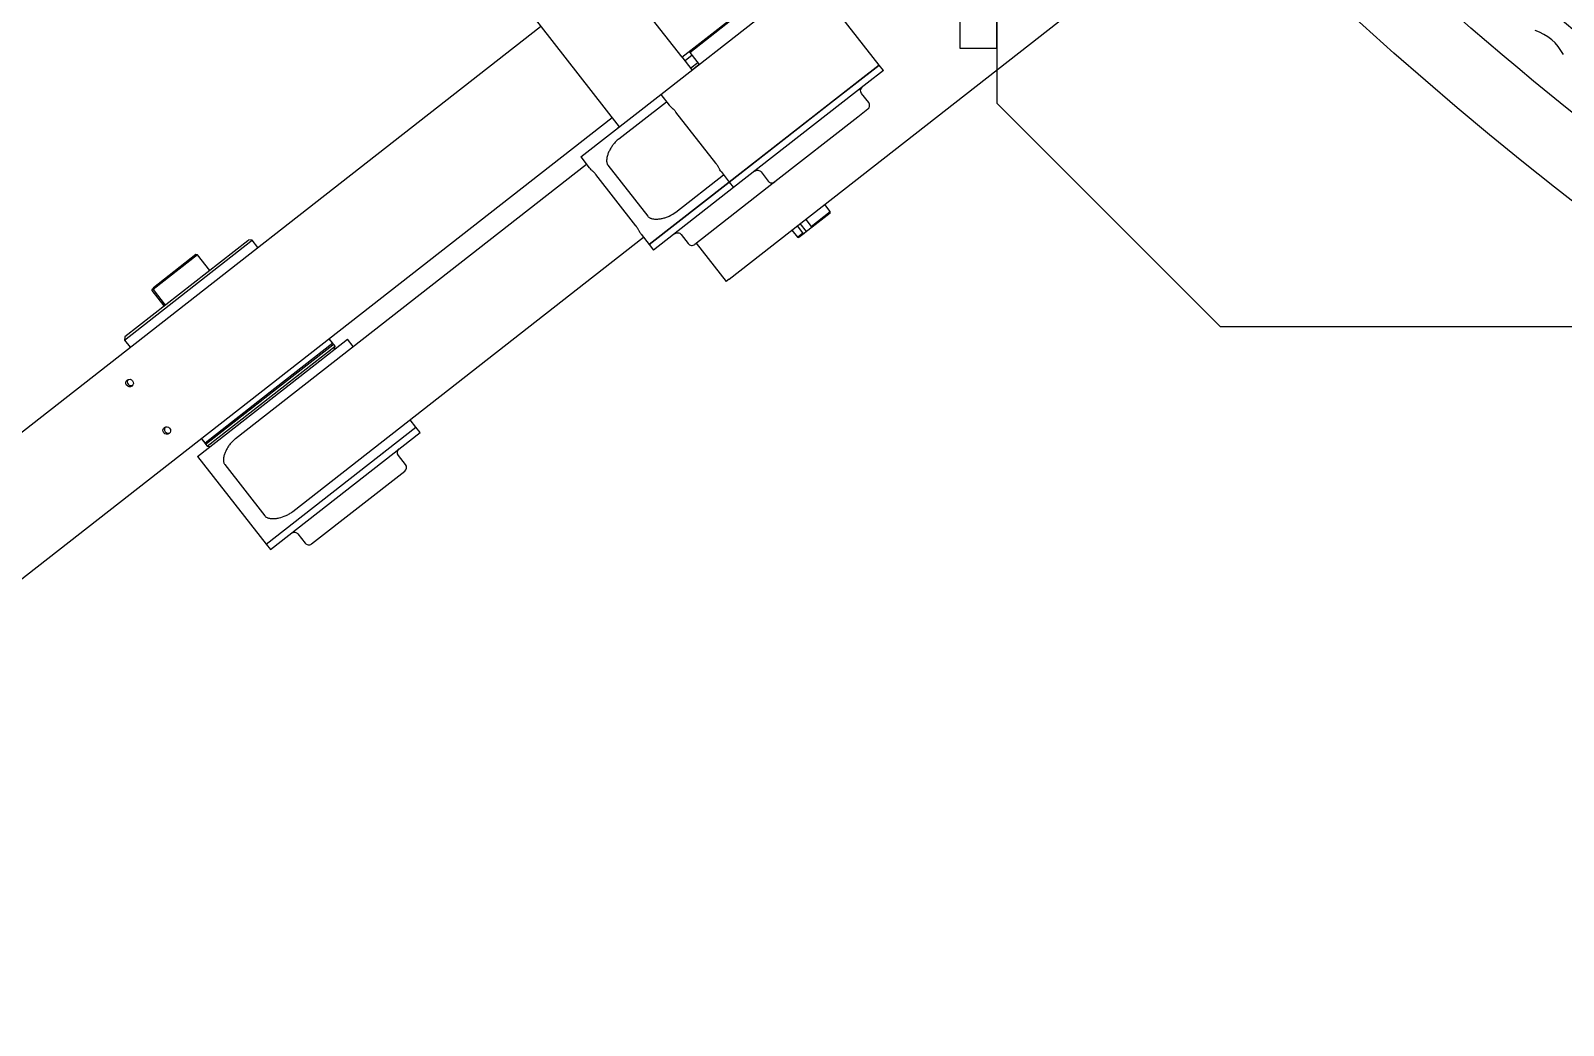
# Model space of a CAD drawing. Header units: millimetres. Extents: x 10462777 to 22643323, y 453826 to 1389191.
# Drawn here: x 11282585 to 11283246, y 584745 to 585174 of the extents above; entities that cross this region are included whole.
import ezdxf

# ---------------------------------------------------------------- set-up
doc = ezdxf.new("R2010")
doc.units = ezdxf.units.MM
doc.header["$LTSCALE"] = 200
doc.header["$MEASUREMENT"] = 0
doc.linetypes.add('HIDDEN', pattern=[3.75, 2.5, -1.25])
doc.layers.get('0').update_dxf_attribs({"linetype": 'CONTINUOUS'})
doc.layers.add('203', color=7, linetype='CONTINUOUS', true_color=0xffffff)
for name, color, linetype in [('7', 7, 'CONTINUOUS'), ('CENTER', 1, 'CONTINUOUS'), ('HIDDEN', 7, 'HIDDEN')]:
    doc.layers.add(name, color=color, linetype=linetype)
doc.layers.add('LAYOUT', color=8, linetype='CONTINUOUS', lineweight=25)

# ---------------------------------------------------------------- blocks, each defined once
blk = doc.blocks.new('A$C107C3577')
at = {"color": 4}
for p, q in [((2515, 232.38), (2515, 2116.11)), ((2515, 232.38), (2418.73, 136.11)), ((733, 136.11), (2418.73, 136.11))]:
    blk.add_line(p, q, dxfattribs=at)
at = {"layer": '7', "color": 2}
for p, q in [((2395, 136.11), (2330, 136.11)), ((2395, 120.11), (2395, 136.11)), ((2330, 120.11), (2395, 120.11))]:
    blk.add_line(p, q, dxfattribs=at)
blk = doc.blocks.new('r710ic')
at = {"layer": 'LAYOUT', "color": 3}
blk.add_circle((272041.37, 104232.63), 2050.12, dxfattribs=at)

msp = doc.modelspace()

# ---------------------------------------------------------------- linework, layer by layer
at = {"color": 31}
msp.add_arc((11283227.80288, 585154.73849, 0), 20.26731, 26.65122132, 72.93111235, dxfattribs=at)
at = {"layer": '203', "color": 252, "linetype": 'Continuous'}
for p, q in [((11282832.37972, 585205.21557, 0), (11282865.62591, 585162.66239, 0)), ((11282950.75269, 585159.28408, 0), (11282921.20052, 585197.10914, 0)), ((11282865.62591, 585162.66239, 0), (11282902.22608, 585191.25758, 0)), ((11282798.30677, 585184.21589, 0), (11282838.63301, 585132.60065, 0)), ((11282856.58272, 585146.62418, 0), (11282900.67844, 585181.07553, 0)), ((11282886.12925, 585067.00617, 0), (11283037.31206, 585185.12312, 0)), ((11282188.21017, 584694.23131, 0), (11282804.76236, 585175.93467, 0)), ((11282869.08583, 585164.73106, 0), (11282886.68612, 585178.4819, 0)), ((11282870.15389, 585157.22746, 0), (11282865.80084, 585162.7991, 0)), ((11282870.04999, 585163.49115, 0), (11282867.06991, 585161.16285, 0)), ((11282869.17201, 585165.4329, 0), (11282869.08583, 585164.73106, 0)), ((11282869.08583, 585164.73106, 0), (11282873.13113, 585159.55331, 0)), ((11282869.53731, 585158.01446, 0), (11282872.51315, 585160.33943, 0)), ((11282870.1132, 585157.28499, 0), (11282873.09141, 585159.61182, 0)), ((11282930.23061, 585143.25048, 0), (11282950.75269, 585159.28408, 0)), ((11282950.75269, 585159.28408, 0), (11282943.69255, 585153.7681, 0)), ((11282952.5997, 585156.92002, 0), (11282950.75269, 585159.28408, 0)), ((11282943.69255, 585153.7681, 0), (11282886.13489, 585108.79913, 0)), ((11282952.5997, 585156.92002, 0), (11282945.53956, 585151.40403, 0)), ((11282822.0847, 585119.67138, 0), (11282856.5862, 585146.62691, 0)), ((11282856.58272, 585146.62418, 0), (11282860.24776, 585141.93313, 0)), ((11282945.53956, 585151.40403, 0), (11282887.9819, 585106.43506, 0)), ((11282946.27109, 585143.09232, 0), (11282943.19274, 585147.03243, 0)), ((11282838.49718, 585127.41807, 0), (11282859.04539, 585143.47209, 0)), ((11282880.35129, 585116.97085, 0), (11282863.11253, 585139.03546, 0)), ((11282886.13489, 585108.79913, 0), (11282930.23061, 585143.25048, 0)), ((11282945.92639, 585140.28493, 0), (11282941.53533, 585136.85426, 0)), ((11282835.54587, 585136.53357, 0), (11282218.99368, 584654.83021, 0)), ((11282838.01376, 585132.20616, 0), (11282838.59019, 585132.65651, 0)), ((11282941.53533, 585136.85426, 0), (11282905.73727, 585108.88575, 0)), ((11282838.01376, 585132.20616, 0), (11282838.05762, 585132.15001, 0)), ((11282822.0847, 585119.67138, 0), (11282825.74975, 585114.98033, 0)), ((11282673.19421, 584998.26923, 0), (11282824.54575, 585116.51802, 0)), ((11282833.78922, 585116.12558, 0), (11282851.02798, 585094.06097, 0)), ((11282882.59882, 585113.32509, 0), (11282886.13489, 585108.79913, 0)), ((11282899.85153, 585113.17056, 0), (11282902.92988, 585109.23045, 0)), ((11282845.85328, 585090.01805, 0), (11282828.61451, 585112.08266, 0)), ((11282851.63688, 585081.84633, 0), (11282886.13837, 585108.80185, 0)), ((11282886.12994, 585108.79526, 0), (11282851.63688, 585081.84633, 0)), ((11282887.97695, 585106.43119, 0), (11282853.48389, 585079.48226, 0)), ((11282863.12399, 585095.89719, 0), (11282883.6722, 585111.95121, 0)), ((11282905.73555, 585108.88441, 0), (11282871.23926, 585081.93295, 0)), ((11282886.13489, 585108.79913, 0), (11282887.9819, 585106.43506, 0)), ((11282919.07978, 585092.74985, 0), (11282921.46277, 585089.69976, 0)), ((11282921.46277, 585089.69976, 0), (11282929.66718, 585096.10975, 0)), ((11282929.581, 585095.4079, 0), (11282921.94535, 585089.44228, 0)), ((11282929.66718, 585096.10975, 0), (11282927.28419, 585099.15983, 0)), ((11282929.581, 585095.4079, 0), (11282929.66718, 585096.10975, 0)), ((11282848.1008, 585086.37229, 0), (11282851.63688, 585081.84633, 0)), ((11282865.35352, 585086.21776, 0), (11282868.43187, 585082.27765, 0)), ((11282913.09979, 585088.07777, 0), (11282915.48278, 585085.02768, 0)), ((11282915.48278, 585085.02768, 0), (11282917.89619, 585086.91325, 0)), ((11282917.89619, 585086.91325, 0), (11282915.5132, 585089.96333, 0)), ((11282918.37877, 585086.65576, 0), (11282916.18463, 585084.94151, 0)), ((11282919.42502, 585087.47317, 0), (11282916.73415, 585090.91732, 0)), ((11282919.42502, 585087.47317, 0), (11282918.37877, 585086.65576, 0)), ((11282921.94531, 585089.44224, 0), (11282919.42502, 585087.47317, 0)), ((11282625.18532, 585040.70986, 0), (11282679.76457, 585083.35184, 0)), ((11282678.37752, 585083.53719, 0), (11282625.35767, 585042.11355, 0)), ((11282678.94317, 585083.97913, 0), (11282678.37752, 585083.53719, 0)), ((11282680.34686, 585083.80678, 0), (11282678.94317, 585083.97913, 0)), ((11282679.76457, 585083.35184, 0), (11282680.34686, 585083.80678, 0)), ((11282682.80954, 585080.65469, 0), (11282680.34686, 585083.80678, 0)), ((11282697.82102, 584966.74835, 0), (11282849.17256, 585084.99714, 0)), ((11282851.63688, 585081.84633, 0), (11282853.48389, 585079.48226, 0)), ((11282871.84518, 585082.40674, 0), (11282884.73096, 585065.9137, 0)), ((11282915.48278, 585085.02768, 0), (11282916.18463, 585084.94151, 0)), ((11282656.7675, 585077.4404, 0), (11282637.61623, 585062.47779, 0)), ((11282656.06565, 585077.52658, 0), (11282637.71302, 585063.18794, 0)), ((11282656.7675, 585077.4404, 0), (11282656.06565, 585077.52658, 0)), ((11282662.00077, 585070.74213, 0), (11282656.7675, 585077.4404, 0)), ((11282886.12925, 585067.00617, 0), (11282884.73096, 585065.9137, 0)), ((11282642.40973, 585055.43579, 0), (11282637.17639, 585062.13415, 0)), ((11282637.27318, 585062.8443, 0), (11282637.71305, 585063.18796, 0)), ((11282637.61623, 585062.47779, 0), (11282642.84957, 585055.77943, 0)), ((11282625.35767, 585042.11355, 0), (11282625.18532, 585040.70986, 0)), ((11282625.18532, 585040.70986, 0), (11282627.648, 585037.55777, 0)), ((11282700.87745, 585024.9739, 0), (11282721.39953, 585041.0075, 0)), ((11282715.13223, 585039.28354, 0), (11282713.59297, 585041.25369, 0)), ((11282716.05573, 585038.1015, 0), (11282713.59305, 585041.25359, 0)), ((11282723.86221, 585037.85543, 0), (11282721.39953, 585041.0075, 0)), ((11282660.89419, 584995.00459, 0), (11282716.05573, 585038.1015, 0)), ((11282715.13223, 585039.28354, 0), (11282690.11719, 585019.73965, 0)), ((11282690.38837, 585019.317, 0), (11282715.04605, 585038.58169, 0)), ((11282715.88338, 585036.69781, 0), (11282716.05573, 585038.1015, 0)), ((11282656.78173, 584990.52254, 0), (11282700.87745, 585024.9739, 0)), ((11282690.11719, 585019.73965, 0), (11282659.97069, 584996.18662, 0)), ((11282660.67254, 584996.10044, 0), (11282690.38837, 585019.317, 0)), ((11282686.3339, 584952.69749, 0), (11282750.9517, 585003.18245, 0)), ((11282688.18091, 584950.33342, 0), (11282752.79871, 585000.81838, 0)), ((11282730.42962, 584987.14884, 0), (11282750.9517, 585003.18245, 0)), ((11282750.9517, 585003.18245, 0), (11282748.48905, 585006.33451, 0)), ((11282752.79871, 585000.81838, 0), (11282750.9517, 585003.18245, 0)), ((11282658.43144, 584998.15677, 0), (11282659.97069, 584996.18662, 0)), ((11282658.43151, 584998.15668, 0), (11282660.89419, 584995.00459, 0)), ((11282660.89419, 584995.00459, 0), (11282662.29789, 584994.83224, 0)), ((11282656.78173, 584990.52254, 0), (11282686.3339, 584952.69749, 0)), ((11282668.48625, 584986.97675, 0), (11282685.72501, 584964.91213, 0)), ((11282686.3339, 584952.69749, 0), (11282730.42962, 584987.14884, 0)), ((11282746.47011, 584986.99068, 0), (11282743.39176, 584990.93079, 0)), ((11282705.93629, 584952.78412, 0), (11282746.12541, 584984.1833, 0)), ((11282700.05055, 584957.06893, 0), (11282703.1289, 584953.12882, 0)), ((11282686.3339, 584952.69749, 0), (11282688.18091, 584950.33342, 0))]:
    msp.add_line(p, q, dxfattribs=at)
at = {"layer": '203', "color": 252, "linetype": 'Continuous', "extrusion": (0, 0, -1)}
for centre, start, end in [((-11282944.76878, 585148.26377, 0), 322, 51.99999996), ((-11282898.27549, 585111.93922, 0), 51.99999996, 142), ((-11282863.77748, 585084.98642, 0), 51.99999996, 142), ((-11282744.9678, 584992.16213, 0), 322, 51.99999996), ((-11282698.47451, 584955.83759, 0), 51.99999996, 142)]:
    msp.add_arc(centre, 2.00003, start, end, dxfattribs=at)
at = {"layer": '203', "color": 252, "linetype": 'Continuous'}
for centre, start, end in [((11282944.69505, 585141.86098, 0), 308.00000004, 38), ((11282904.50593, 585110.4618, 0), 218, 308.00000004), ((11282870.00792, 585083.50899, 0), 218, 308.00000004), ((11282744.89407, 584985.75934, 0), 308.00000004, 38), ((11282704.70495, 584954.36016, 0), 218, 308.00000004)]:
    msp.add_arc(centre, 2.00003, start, end, dxfattribs=at)
for centre in [(11282627.43624, 585022.16389, 0), (11282643.44366, 585001.67532, 0)]:
    msp.add_ellipse(centre, major_axis=(1.01586, -1.30024), ratio=0.978887907, dxfattribs=at)
for centre, start_param, end_param in [((11282628.08052, 585022.66725, 0), 0.255847841, 1.57080106), ((11282628.08052, 585022.66725, 0), 1.570791969, 2.885745195), ((11282644.08794, 585002.17868, 0), 0.255847841, 1.57080106), ((11282644.08794, 585002.17868, 0), 1.570791969, 2.885745195)]:
    msp.add_ellipse(centre, major_axis=(-1.01586, 1.30024), ratio=0.978887907, start_param=start_param, end_param=end_param, dxfattribs=at)
for points, knots in [([(11282863.11253, 585139.03546, 0), (11282863.00162, 585139.17742, 0), (11282862.8853, 585139.31664, 0), (11282862.66267, 585139.56915, 0), (11282862.55487, 585139.68461, 0), (11282862.35287, 585139.89366, 0), (11282862.25651, 585139.98956, 0), (11282862.07343, 585140.16788, 0), (11282861.98723, 585140.24979, 0), (11282861.73985, 585140.48216, 0), (11282861.58968, 585140.61955, 0), (11282861.30852, 585140.87791, 0), (11282861.17741, 585140.99879, 0), (11282860.81135, 585141.34349, 0), (11282860.60225, 585141.55079, 0), (11282860.30365, 585141.87536, 0), (11282860.19841, 585141.99785, 0), (11282860.10412, 585142.11713, 0)], [0, 0, 0, 0, 0.068678958, 0.068678958, 0.137357915, 0.137357915, 0.206036873, 0.206036873, 0.27471583, 0.27471583, 0.412073746, 0.412073746, 0.549431661, 0.549431661, 0.824147491, 0.824147491, 1, 1, 1, 1]), ([(11282838.49718, 585127.41807, 0), (11282838.26606, 585127.2375, 0), (11282838.04174, 585127.04958, 0), (11282837.61097, 585126.66523, 0), (11282837.40442, 585126.46881, 0), (11282836.80881, 585125.86872, 0), (11282836.44368, 585125.45436, 0), (11282835.7689, 585124.60355, 0), (11282835.4593, 585124.16708, 0), (11282834.8916, 585123.27481, 0), (11282834.63288, 585122.81782, 0), (11282834.17001, 585121.8897, 0), (11282833.96614, 585121.41993, 0), (11282833.61789, 585120.46322, 0), (11282833.47257, 585119.97487, 0), (11282833.31688, 585119.22628, 0), (11282833.27536, 585118.9738, 0), (11282833.22041, 585118.45776, 0), (11282833.20652, 585118.19451, 0), (11282833.22035, 585117.78217, 0), (11282833.23082, 585117.64176, 0), (11282833.26942, 585117.3511, 0), (11282833.29774, 585117.20032, 0), (11282833.38049, 585116.89443, 0), (11282833.4359, 585116.73647, 0), (11282833.54598, 585116.50366, 0), (11282833.58725, 585116.42643, 0), (11282833.68102, 585116.27283, 0), (11282833.73336, 585116.19708, 0), (11282833.78922, 585116.12558, 0)], [0, 0, 0, 0, 0.0625, 0.0625, 0.125, 0.125, 0.25, 0.25, 0.375, 0.375, 0.5, 0.5, 0.625, 0.625, 0.75, 0.75, 0.8125, 0.8125, 0.875, 0.875, 0.90625, 0.90625, 0.9375, 0.9375, 0.96875, 0.96875, 0.984375, 0.984375, 1, 1, 1, 1]), ([(11282828.61451, 585112.08266, 0), (11282828.5036, 585112.22462, 0), (11282828.38729, 585112.36384, 0), (11282828.16466, 585112.61635, 0), (11282828.05686, 585112.73181, 0), (11282827.85486, 585112.94086, 0), (11282827.7585, 585113.03676, 0), (11282827.57542, 585113.21508, 0), (11282827.48922, 585113.29699, 0), (11282827.24184, 585113.52936, 0), (11282827.09167, 585113.66675, 0), (11282826.81051, 585113.9251, 0), (11282826.6794, 585114.04599, 0), (11282826.31334, 585114.39069, 0), (11282826.10424, 585114.59799, 0), (11282825.80564, 585114.92256, 0), (11282825.7004, 585115.04505, 0), (11282825.60611, 585115.16433, 0)], [0, 0, 0, 0, 0.068678958, 0.068678958, 0.137357915, 0.137357915, 0.206036873, 0.206036873, 0.27471583, 0.27471583, 0.412073746, 0.412073746, 0.549431661, 0.549431661, 0.824147491, 0.824147491, 1, 1, 1, 1]), ([(11282882.62821, 585113.28748, 0), (11282882.53001, 585113.41346, 0), (11282882.43137, 585113.5521, 0), (11282882.18246, 585113.93002, 0), (11282882.0304, 585114.18604, 0), (11282881.78605, 585114.62208, 0), (11282881.70174, 585114.77625, 0), (11282881.52095, 585115.10811, 0), (11282881.42485, 585115.28543, 0), (11282881.26027, 585115.57998, 0), (11282881.20193, 585115.683, 0), (11282881.0735, 585115.90347, 0), (11282881.00312, 585116.02139, 0), (11282880.84769, 585116.2705, 0), (11282880.76107, 585116.40407, 0), (11282880.6182, 585116.61127, 0), (11282880.56827, 585116.68173, 0), (11282880.46259, 585116.82602, 0), (11282880.40715, 585116.89936, 0), (11282880.35129, 585116.97085, 0)], [0, 0, 0, 0, 0.183033229, 0.183033229, 0.455355486, 0.455355486, 0.591516614, 0.591516614, 0.727677743, 0.727677743, 0.795758307, 0.795758307, 0.863838871, 0.863838871, 0.931919436, 0.931919436, 0.965959718, 0.965959718, 1, 1, 1, 1]), ([(11282851.02798, 585094.06097, 0), (11282851.13889, 585093.91901, 0), (11282851.26771, 585093.78956, 0), (11282851.53403, 585093.57119, 0), (11282851.67281, 585093.47993, 0), (11282851.94647, 585093.32686, 0), (11282852.08418, 585093.26328, 0), (11282852.3568, 585093.15491, 0), (11282852.49087, 585093.1104, 0), (11282852.8894, 585092.99613, 0), (11282853.15034, 585092.94528, 0), (11282853.66966, 585092.87299, 0), (11282853.9287, 585092.85205, 0), (11282854.69816, 585092.82252, 0), (11282855.20258, 585092.84595, 0), (11282856.20918, 585092.95213, 0), (11282856.71092, 585093.03574, 0), (11282857.7158, 585093.25819, 0), (11282858.21884, 585093.3972, 0), (11282859.22713, 585093.73314, 0), (11282859.7332, 585093.93076, 0), (11282861.22673, 585094.60928, 0), (11282862.19955, 585095.17494, 0), (11282863.12399, 585095.89719, 0)], [0, 0, 0, 0, 0.03125, 0.03125, 0.0625, 0.0625, 0.09375, 0.09375, 0.125, 0.125, 0.1875, 0.1875, 0.25, 0.25, 0.375, 0.375, 0.5, 0.5, 0.625, 0.625, 0.75, 0.75, 1, 1, 1, 1]), ([(11282848.1302, 585086.33468, 0), (11282848.03199, 585086.46066, 0), (11282847.93336, 585086.5993, 0), (11282847.68445, 585086.97722, 0), (11282847.53239, 585087.23323, 0), (11282847.28804, 585087.66928, 0), (11282847.20373, 585087.82345, 0), (11282847.02294, 585088.15531, 0), (11282846.92684, 585088.33263, 0), (11282846.76225, 585088.62718, 0), (11282846.70392, 585088.73019, 0), (11282846.57549, 585088.95067, 0), (11282846.50511, 585089.06859, 0), (11282846.34968, 585089.3177, 0), (11282846.26306, 585089.45127, 0), (11282846.12019, 585089.65847, 0), (11282846.07025, 585089.72893, 0), (11282845.96458, 585089.87322, 0), (11282845.90914, 585089.94656, 0), (11282845.85328, 585090.01805, 0)], [0, 0, 0, 0, 0.183033229, 0.183033229, 0.455355486, 0.455355486, 0.591516614, 0.591516614, 0.727677743, 0.727677743, 0.795758307, 0.795758307, 0.863838871, 0.863838871, 0.931919436, 0.931919436, 0.965959718, 0.965959718, 1, 1, 1, 1]), ([(11282673.19421, 584998.26923, 0), (11282672.26443, 584997.54281, 0), (11282671.48021, 584996.73386, 0), (11282670.46271, 584995.45053, 0), (11282670.15, 584995.00923, 0), (11282669.57917, 584994.11016, 0), (11282669.32241, 584993.65492, 0), (11282668.86343, 584992.73265, 0), (11282668.6611, 584992.26574, 0), (11282668.31513, 584991.31465, 0), (11282668.17079, 584990.8311, 0), (11282668.01401, 584990.07826, 0), (11282667.97182, 584989.822, 0), (11282667.91664, 584989.29898, 0), (11282667.9031, 584989.03071, 0), (11282667.9185, 584988.6155, 0), (11282667.92963, 584988.47505, 0), (11282667.96906, 584988.18752, 0), (11282667.99739, 584988.03971, 0), (11282668.08073, 584987.73596, 0), (11282668.13499, 584987.58224, 0), (11282668.28338, 584987.27053, 0), (11282668.37419, 584987.12017, 0), (11282668.48625, 584986.97675, 0)], [0, 0, 0, 0, 0.25, 0.25, 0.375, 0.375, 0.5, 0.5, 0.625, 0.625, 0.75, 0.75, 0.8125, 0.8125, 0.875, 0.875, 0.90625, 0.90625, 0.9375, 0.9375, 0.96875, 0.96875, 1, 1, 1, 1]), ([(11282685.72501, 584964.91213, 0), (11282685.83789, 584964.76766, 0), (11282685.96461, 584964.64075, 0), (11282686.23262, 584964.42115, 0), (11282686.36903, 584964.33151, 0), (11282686.64532, 584964.17704, 0), (11282686.78275, 584964.11381, 0), (11282687.05326, 584964.00632, 0), (11282687.18718, 584963.96178, 0), (11282687.58696, 584963.84712, 0), (11282687.85198, 584963.7956, 0), (11282688.37245, 584963.72356, 0), (11282688.62908, 584963.70303, 0), (11282689.39475, 584963.67382, 0), (11282689.89979, 584963.69701, 0), (11282690.91188, 584963.80402, 0), (11282691.4204, 584963.88904, 0), (11282692.94083, 584964.22751, 0), (11282693.94176, 584964.56, 0), (11282695.42128, 584965.23217, 0), (11282695.91051, 584965.4857, 0), (11282696.87679, 584966.0614, 0), (11282697.35392, 584966.38342, 0), (11282697.82102, 584966.74835, 0)], [0, 0, 0, 0, 0.03125, 0.03125, 0.0625, 0.0625, 0.09375, 0.09375, 0.125, 0.125, 0.1875, 0.1875, 0.25, 0.25, 0.375, 0.375, 0.5, 0.5, 0.75, 0.75, 0.875, 0.875, 1, 1, 1, 1])]:
    msp.add_open_spline(points, degree=3, knots=knots, dxfattribs=at)
for points in [[(11282917.89619, 585086.91325, 0), (11282918.05712, 585086.82719, 0), (11282918.21798, 585086.74135, 0), (11282918.37877, 585086.65576, 0)], [(11282921.94535, 585089.44228, 0), (11282921.78456, 585089.52787, 0), (11282921.6237, 585089.61371, 0), (11282921.46277, 585089.69976, 0)], [(11282637.17639, 585062.13415, 0), (11282637.2085, 585062.37089, 0), (11282637.24076, 585062.6076, 0), (11282637.27318, 585062.8443, 0)], [(11282637.71302, 585063.18794, 0), (11282637.6806, 585062.95124, 0), (11282637.64834, 585062.71453, 0), (11282637.61623, 585062.47779, 0)]]:
    msp.add_open_spline(points, degree=3, dxfattribs=at)
at = {"layer": '7', "color": 4}
for radius in [1505, 1423]:
    msp.add_circle((11284171.32774, 586290.56642, 0), radius, dxfattribs=at)
at = {"layer": 'CENTER'}
msp.add_circle((11284171.32774, 586290.56642, 0), 1447.05, dxfattribs=at)
at = {"layer": 'HIDDEN'}
for radius in [1475, 1435]:
    msp.add_circle((11284171.32774, 586290.56642, 0), radius, dxfattribs=at)

# ---------------------------------------------------------------- block references
at = {"xscale": 1.000514211750324, "yscale": 1.000514211750324, "zscale": 1.000514211750324, "rotation": 270}
msp.add_blockref('A$C107C3577', (11282865.35177, 587562.83797, 0), dxfattribs=at)
at = {"layer": 'LAYOUT', "color": 2, "rotation": 270}
msp.add_blockref('r710ic', (11177875.24796, 856316.46559, 0), dxfattribs=at)

doc.saveas('drawing.dxf')
